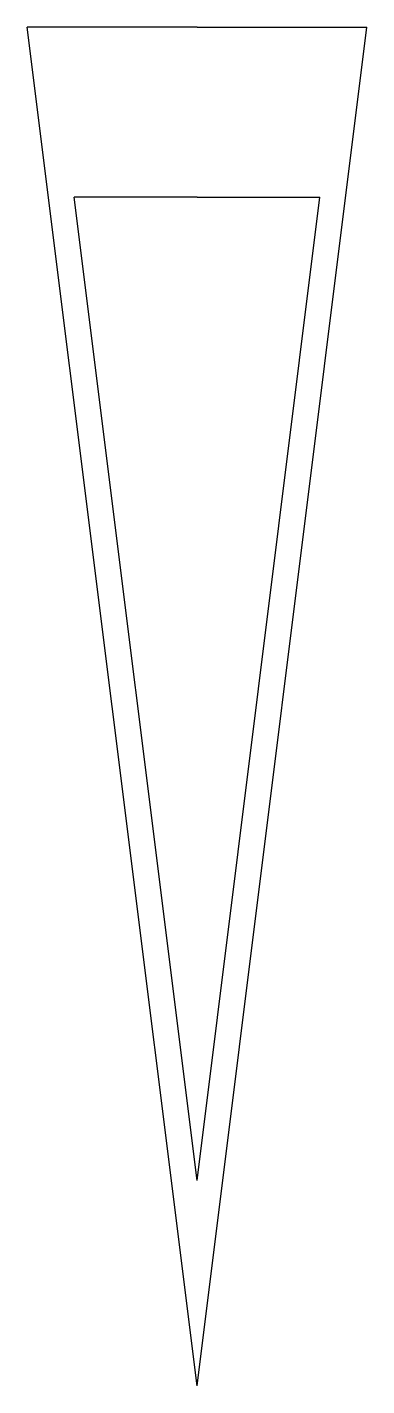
# Model space of a CAD drawing. Header units: metres. Extents: x -1 to 1, y 0 to 8.
import ezdxf

# ---------------------------------------------------------------- set-up
doc = ezdxf.new("R2010")
doc.units = ezdxf.units.M
doc.header["$LTSCALE"] = 0.2

msp = doc.modelspace()

# ---------------------------------------------------------------- linework, layer by layer
for p, q in [((0, 8), (-1, 8)), ((0, 0), (1, 8)), ((0, 8), (1, 8)), ((0, 0), (-1, 8)), ((0, 1.2093), (-0.7238, 7)), ((0, 7), (-0.7238, 7)), ((0, 1.2093), (0.7238, 7)), ((0, 7), (0.7238, 7))]:
    msp.add_line(p, q)

doc.saveas('drawing.dxf')
